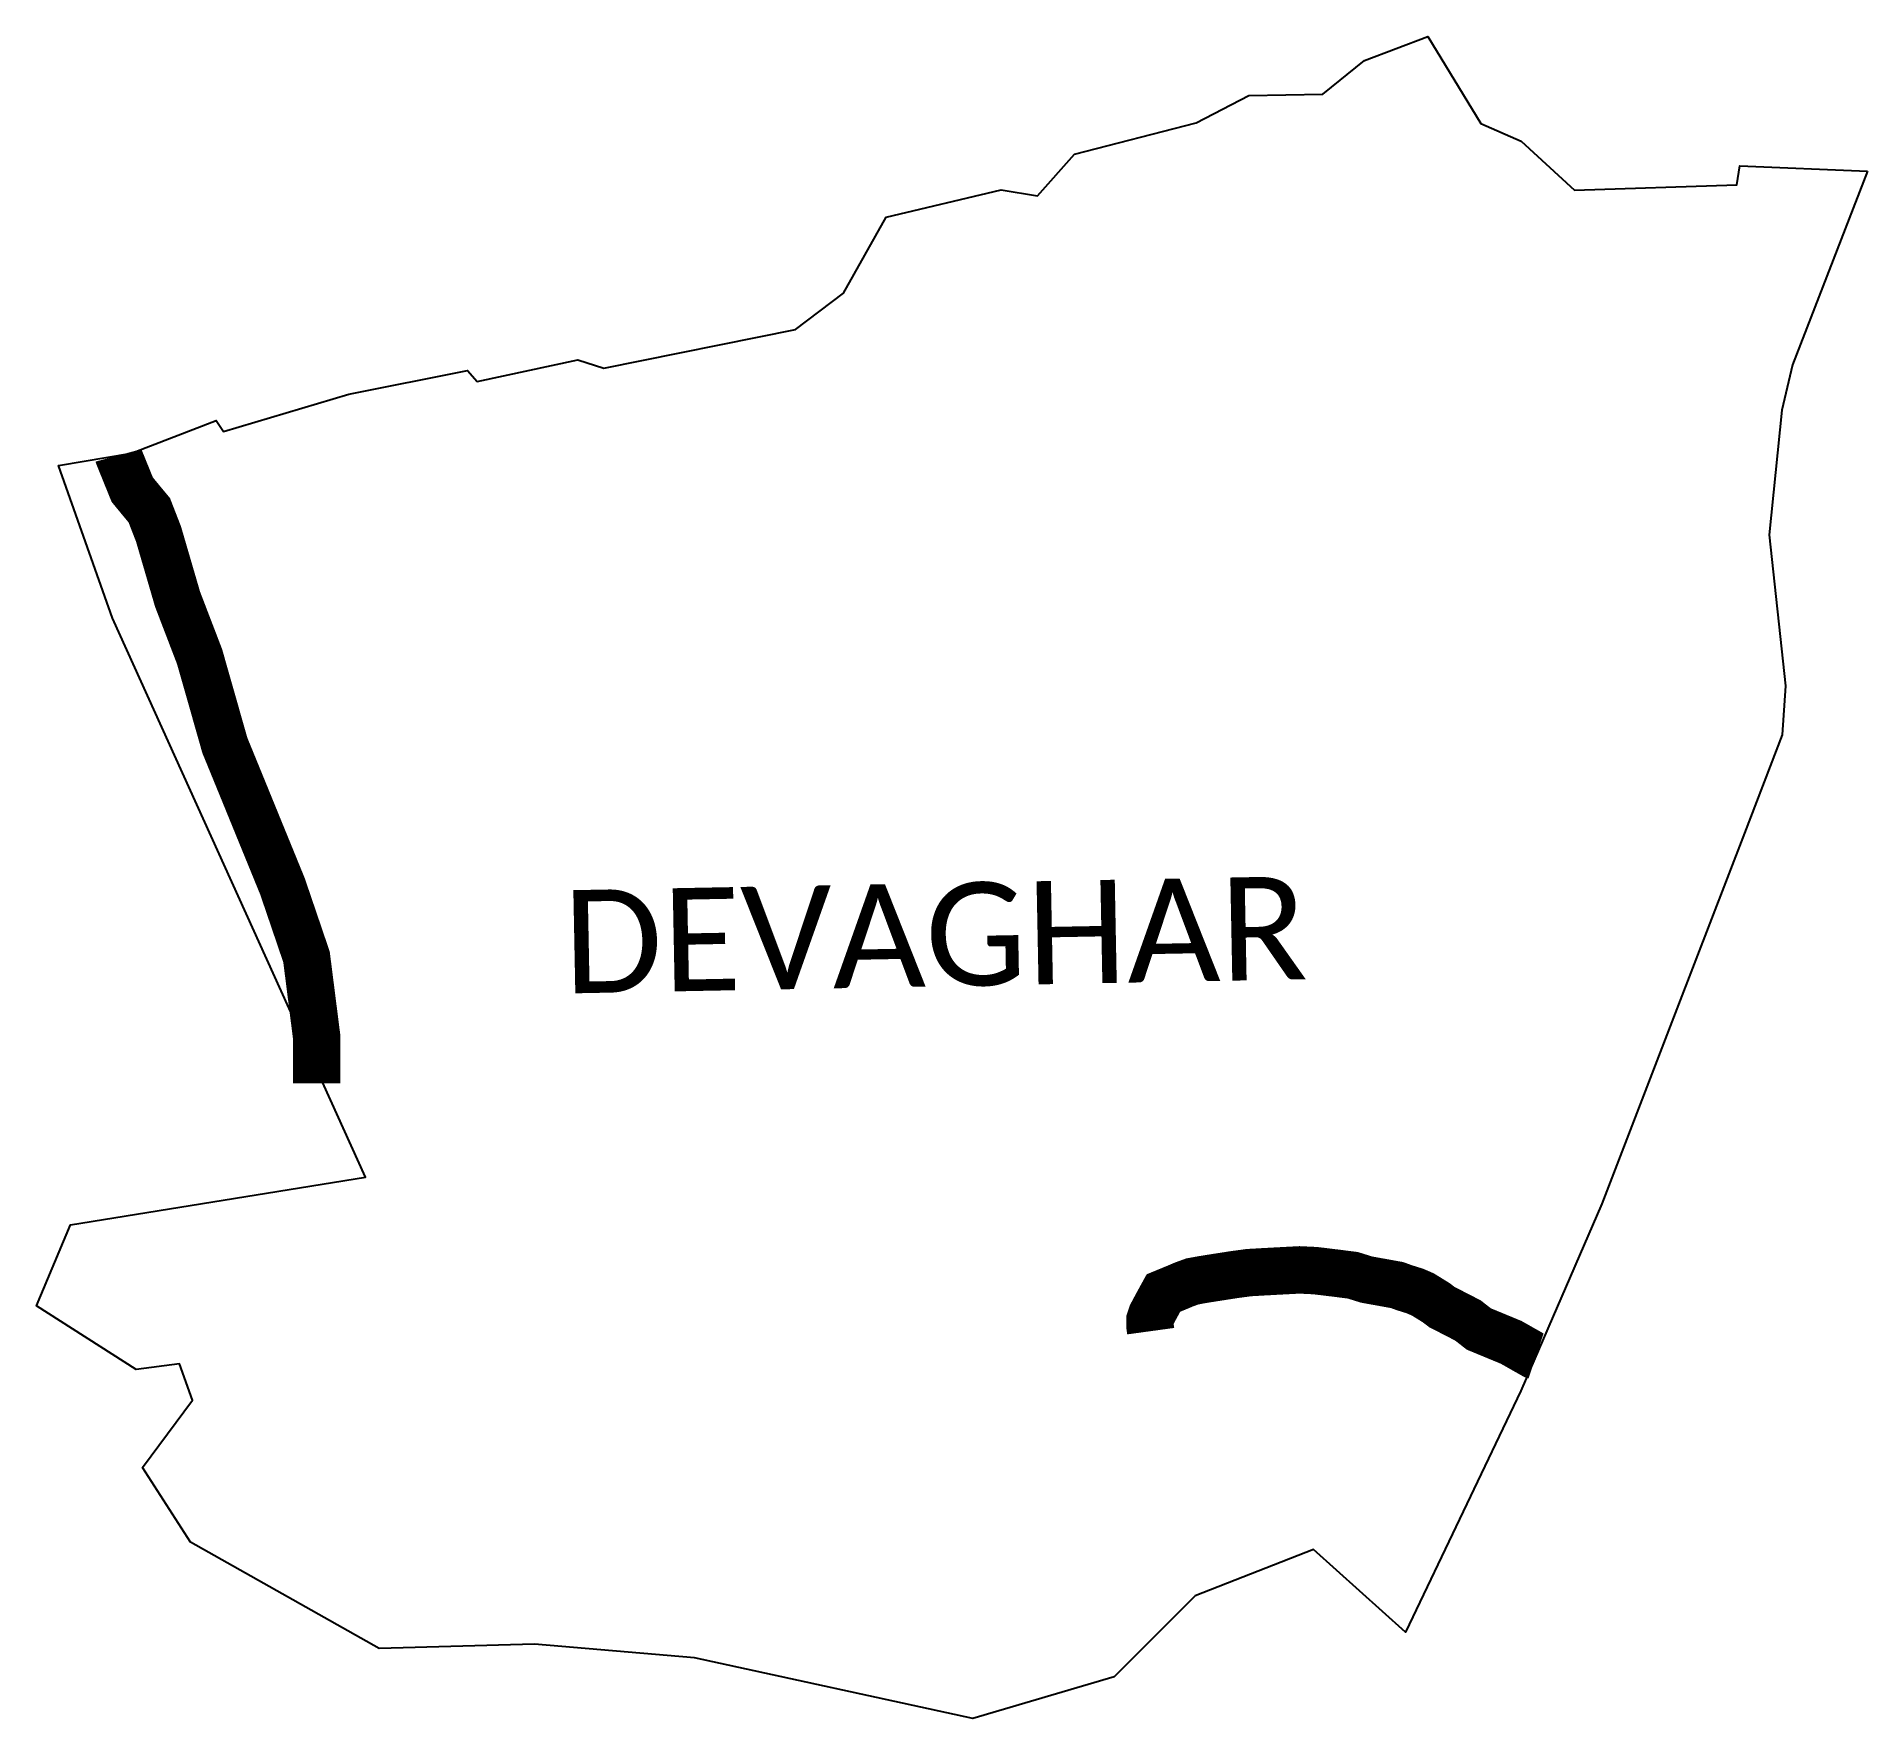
# Model space of a CAD drawing. Header units: metres. Extents: x 290123 to 292052, y 1989992 to 1991765.
import ezdxf

# ---------------------------------------------------------------- set-up
doc = ezdxf.new("R2010")
doc.units = ezdxf.units.M
for name, color, linetype in [('UNPROTECTED', 130, 'Continuous'), ('village', 3, 'Continuous'), ('VILLAGE NAME', 250, 'Continuous')]:
    doc.layers.add(name, color=color, linetype=linetype)
doc.styles.get("Standard").update_dxf_attribs({"font": 'simplex.shx'})

msp = doc.modelspace()

# ---------------------------------------------------------------- linework, layer by layer
at = {"layer": 'UNPROTECTED', "flags": 128}
for points in [[(290208.8, 1991324, 50, 50, 0), (290209.1, 1991322.9, 50, 50, 0), (290223.3, 1991287.9, 50, 50, 0), (290232.5, 1991276.7, 50, 50, 0), (290241.3, 1991266.1, 50, 50, 0), (290251, 1991241.1, 50, 50, 0), (290271.1, 1991172.3, 50, 50, 0), (290294.3, 1991111.8, 50, 50, 0), (290306.5, 1991069, 50, 50, 0), (290320.9, 1991018.3, 50, 50, 0), (290337.4, 1990978, 50, 50, 0), (290360.1, 1990922.4, 50, 50, 0), (290381.6, 1990869.8, 50, 50, 0), (290398.7, 1990819.6, 50, 50, 0), (290407, 1990795.1, 50, 50, 0), (290417.8, 1990709.9, 50, 50, 0), (290417.8, 1990662, 0, 0, 0)], [(291296.7, 1990400.7, 50, 50, 0), (291296, 1990405.8, 50, 50, 0), (291295.9, 1990412.5, 50, 50, 0), (291297.8, 1990418.2, 50, 50, 0), (291301, 1990424.2, 50, 50, 0), (291306.3, 1990434, 50, 50, 0), (291310.1, 1990440.9, 50, 50, 0), (291326.1, 1990447.5, 50, 50, 0), (291331.7, 1990449.9, 50, 50, 0), (291340.5, 1990453.1, 50, 50, 0), (291350.8, 1990455, 50, 50, 0), (291365.3, 1990457.3, 50, 50, 0), (291383.9, 1990460.2, 50, 50, 0), (291400.1, 1990462.4, 50, 50, 0), (291416, 1990463.3, 50, 50, 0), (291436.3, 1990464.4, 50, 50, 0), (291453.5, 1990465.3, 50, 50, 0), (291470.2, 1990464.5, 50, 50, 0), (291492.4, 1990461.8, 50, 50, 0), (291509.7, 1990459.6, 50, 50, 0), (291524.1, 1990455.1, 50, 50, 0), (291541.3, 1990452, 50, 50, 0), (291556.3, 1990449.3, 50, 50, 0), (291564.6, 1990446.3, 50, 50, 0), (291575.2, 1990443, 50, 50, 0), (291583.5, 1990439.4, 50, 50, 0), (291597.4, 1990430.8, 50, 50, 0), (291603.6, 1990426.1, 50, 50, 0), (291631, 1990412, 50, 50, 0), (291642.5, 1990403, 50, 50, 0), (291676.6, 1990388.9, 50, 50, 0), (291700.4, 1990375.4, 50, 50, 0), (291702.8, 1990374.6, 50, 50, 0)], [(291296.7, 1990400.7, 50, 50, 0), (291296, 1990405.8, 50, 50, 0), (291295.9, 1990412.5, 50, 50, 0), (291297.8, 1990418.2, 50, 50, 0), (291301, 1990424.2, 50, 50, 0), (291306.3, 1990434, 50, 50, 0), (291310.1, 1990440.9, 50, 50, 0), (291326.1, 1990447.5, 50, 50, 0), (291331.7, 1990449.9, 50, 50, 0), (291340.5, 1990453.1, 50, 50, 0), (291350.8, 1990455, 50, 50, 0), (291365.3, 1990457.3, 50, 50, 0), (291383.9, 1990460.2, 50, 50, 0), (291400.1, 1990462.4, 50, 50, 0), (291416, 1990463.3, 50, 50, 0), (291436.3, 1990464.4, 50, 50, 0), (291453.5, 1990465.3, 50, 50, 0), (291470.2, 1990464.5, 50, 50, 0), (291492.4, 1990461.8, 50, 50, 0), (291509.7, 1990459.6, 50, 50, 0), (291524.1, 1990455.1, 50, 50, 0), (291541.3, 1990452, 50, 50, 0), (291556.3, 1990449.3, 50, 50, 0), (291564.6, 1990446.3, 50, 50, 0), (291575.2, 1990443, 50, 50, 0), (291583.5, 1990439.4, 50, 50, 0), (291597.4, 1990430.8, 50, 50, 0), (291603.6, 1990426.1, 50, 50, 0), (291631, 1990412, 50, 50, 0), (291642.5, 1990403, 50, 50, 0), (291676.6, 1990388.9, 50, 50, 0), (291700.4, 1990375.4, 50, 50, 0), (291702.8, 1990374.6, 50, 50, 0)]]:
    msp.add_lwpolyline(points, format="xyseb", dxfattribs=at)
at = {"layer": 'village', "flags": 128}
msp.add_lwpolyline([(291922.4, 1990925.6), (291851.2, 1990740.5)], dxfattribs=at)
at = {"layer": 'village'}
for points in [[(291851.2, 1990740.5, 0), (291772.1, 1990534.9, 0), (291686.9, 1990337.9, 0), (291565.4, 1990083.5, 0), (291468.4, 1990170.4, 0), (291343.5, 1990121.6, 0), (291258.3, 1990036.4, 0), (291109.3, 1989992.5, 0), (290815.8, 1990056.3, 0), (290647.1, 1990070.8, 0), (290483.6, 1990066.2, 0), (290284.6, 1990178.4, 0), (290234.2, 1990256.8, 0), (290286.9, 1990327.8, 0), (290273, 1990366.3, 0), (290227.6, 1990360.3, 0), (290122.5, 1990427.3, 0), (290158.1, 1990512.7, 0), (290469.1, 1990562.9, 0), (290202.4, 1991152.5, 0), (290145.7, 1991313.5, 0), (290222.4, 1991326.2, 0), (290311.9, 1991360.9, 0), (290319.6, 1991349.2, 0), (290451.6, 1991388.4, 0), (290576.7, 1991413.4, 0), (290586.8, 1991402, 0), (290693.1, 1991424.9, 0), (290720.5, 1991416.1, 0), (290922.5, 1991456.7, 0), (290973.1, 1991495.1, 0), (291018, 1991575, 0), (291139.1, 1991603.8, 0), (291177.3, 1991597.6, 0), (291216.3, 1991641.6, 0), (291344.5, 1991674.6, 0), (291400.1, 1991703.4, 0), (291478, 1991704.9, 0), (291522.1, 1991740.4, 0), (291588.8, 1991765.5, 0), (291644.8, 1991673.9, 0), (291687.2, 1991655.1, 0), (291743.4, 1991603.5, 0), (291914.5, 1991609.1, 0), (291917.5, 1991629.4, 0), (292052, 1991623.5, 0)], [(292052, 1991623.5, 0), (291973.2, 1991419.6, 0), (291961.8, 1991371.8, 0), (291948.4, 1991240.1, 0), (291965.6, 1991081, 0), (291962.3, 1991029.3, 0), (291922.4, 1990925.6, 0)]]:
    msp.add_polyline3d(points, dxfattribs=at)

# ---------------------------------------------------------------- texts
at = {"layer": 'VILLAGE NAME', "insert": (290676.7, 1990865.4), "char_height": 108.748, "attachment_point": 1, "rotation": 1.1028}
msp.add_mtext_dynamic_manual_height_columns('{\\fCalibri|b0|i0|c0|p34;DEVAGHAR}', width=1571.314, gutter_width=543.7, heights=[0], dxfattribs=at)

doc.saveas('drawing.dxf')
